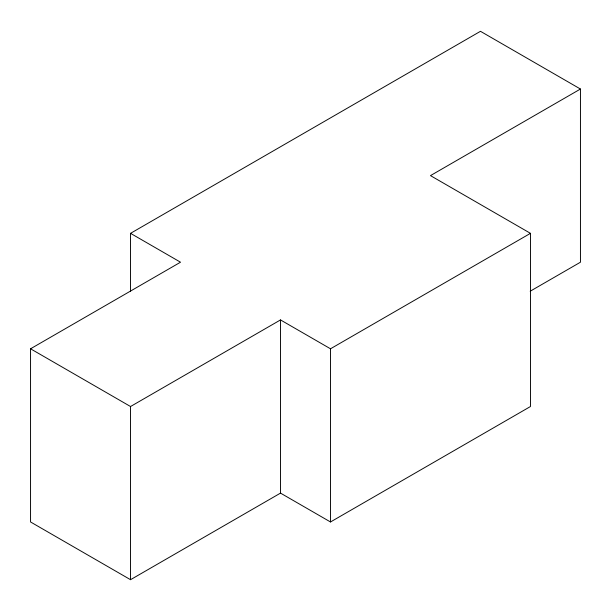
<?xml version="1.0" encoding="UTF-8"?>
<svg xmlns="http://www.w3.org/2000/svg" width="611" height="611" viewBox="0 0 611 611"><rect width="100%" height="100%" fill="white"/><g stroke="black" fill="none" stroke-linecap="round" stroke-linejoin="round"><path stroke-width="0.92" d="M130.533 291.386L130.533 233.341L480.467 31.306L580.45 89.03L580.45 262.211L530.188 291.226M580.45 89.03L430.48 175.617L530.463 233.341L530.463 406.521L330.498 521.97L280.502 493.108L130.533 579.694L30.55 521.97L30.55 348.789L180.52 262.203L130.533 233.341M30.55 348.789L130.533 406.514L280.502 319.927L330.498 348.789L530.463 233.341M330.498 348.789L330.498 521.97M280.502 319.927L280.502 493.108M130.533 406.514L130.533 579.694"/></g></svg>
